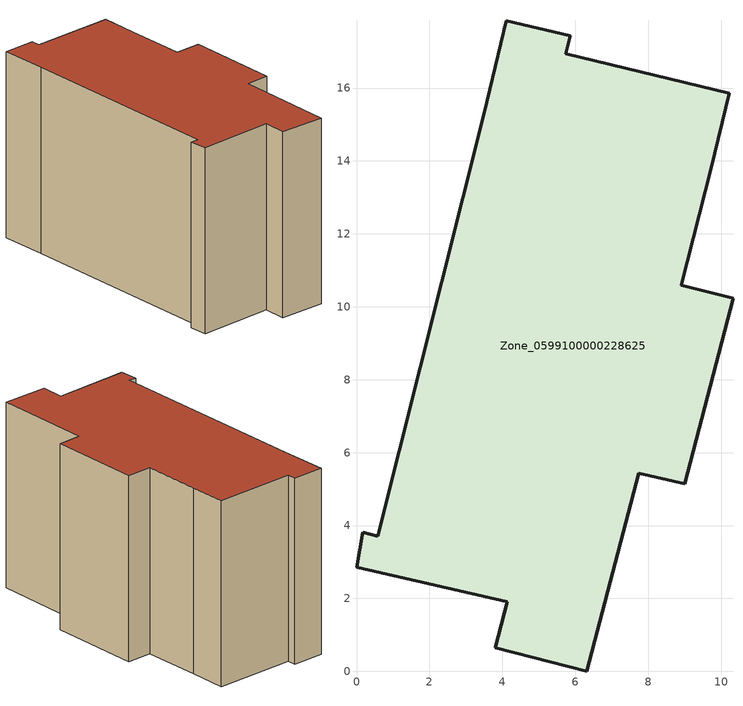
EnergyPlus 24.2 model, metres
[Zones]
Zone_0599100000228625
 floor ground (C_G): 0.17,3.82 0.58,3.71 3.51,15.32 4.11,17.85 5.86,17.43 5.75,16.94 10.22,15.86 9.73,13.82 8.91,10.59 10.33,10.24 9.01,5.14 7.74,5.43 6.31,0 3.81,0.65 4.14,1.91 0,2.85 z0
 wall outside (C_F): 10.22,15.86 5.75,16.94 5.86,17.43 4.11,17.85 3.51,15.32 0.58,3.71 0.17,3.82 0,2.85 4.14,1.91 3.81,0.65 6.31,0 7.74,5.43 9.01,5.14 10.33,10.24 8.91,10.59 9.73,13.82 10.22,15.86 z0:10.39
 roof outside (C_R): 3.51,15.32 0.58,3.71 0.17,3.82 0,2.85 4.14,1.91 3.81,0.65 6.31,0 7.74,5.43 9.01,5.14 10.33,10.24 8.91,10.59 9.73,13.82 10.22,15.86 5.75,16.94 5.86,17.43 4.11,17.85 z10.39
[BUILDING]
Pand.0599100000228625: North Axis=0; Terrain=City; Loads Convergence Tolerance Value=0.04; Temperature Convergence Tolerance Value=0.4; Solar Distribution=FullExterior; Maximum Number of Warmup Days=25; Minimum Number of Warmup Days=1
[Site:Location]
Rotterdam.The.Hague.AP_ZH_NLD Design_Conditions: Latitude=51.96; Longitude=4.45; Time Zone=1; Elevation=-4.5
[SITE:GROUNDTEMPERATURE:BUILDINGSURFACE]
18, 18, 18, 18, 18, 18, 18, 18, 18, 18, 18, 18
[MATERIAL] Thermal Absorptance=0.9; Solar Absorptance=0.7; Visible Absorptance=0.7
Name | Roughness | Thickness | Conductivity | Density | Specific Heat
G.TC.1946 | MediumSmooth | 0.15 | 1 | 540 | 1210
F.TC.1946 | Rough | 0.3 | 0.857143 | 1920 | 840
R.TC.1946 | MediumRough | 0.2 | 0.909091 | 1500 | 1000
[CONSTRUCTION]
C_G: G.TC.1946
C_F: F.TC.1946
C_R: R.TC.1946
[ZONE]
Zone_0599100000228625: Type=1; Multiplier=1; Ceiling Height=Autocalculate; Volume=Autocalculate; Floor Area=autocalculate; Part of Total Floor Area=Yes
[ZONEINFILTRATION:DESIGNFLOWRATE]
Infil_Zone_0599100000228625: Zone or ZoneList or Space or SpaceList=Zone_0599100000228625; Schedule=AlwaysOn; Design Flow Rate Calculation Method=Flow/Area; Flow Rate per Floor Area=0.003; Constant Term Coefficient=1; Temperature Term Coefficient=0; Velocity Term Coefficient=0; Velocity Squared Term Coefficient=0
[HVACTEMPLATE:ZONE:IDEALLOADSAIRSYSTEM]
Zone_0599100000228625: Maximum Heating Supply Air Temperature=50; Minimum Cooling Supply Air Temperature=13; Maximum Heating Supply Air Humidity Ratio=0.0156; Minimum Cooling Supply Air Humidity Ratio=0.0077; Heating Limit=NoLimit; Cooling Limit=NoLimit; Dehumidification Control Type=ConstantSensibleHeatRatio; Cooling Sensible Heat Ratio=0.7; Dehumidification Setpoint=60; Humidification Control Type=None; Humidification Setpoint=30; Outdoor Air Method=None; Outdoor Air Flow Rate per Person=0.00944; Outdoor Air Flow Rate per Zone Floor Area=0; Outdoor Air Flow Rate per Zone=0; Demand Controlled Ventilation Type=None; Outdoor Air Economizer Type=NoEconomizer; Heat Recovery Type=None; Sensible Heat Recovery Effectiveness=0.7; Latent Heat Recovery Effectiveness=0.65
[ZONECONTROL:THERMOSTAT]
ThermostatControl_Zone_0599100000228625: Zone or ZoneList=Zone_0599100000228625; Control Type Schedule=DualSetpointControlType; Control 1=Thermostat_Zone_0599100000228625; Temperature Difference Between Cutout And Setpoint=0
[THERMOSTATSETPOINT:DUALSETPOINT]
Thermostat_Zone_0599100000228625: Heating Setpoint Temperature Schedule=HeatingSetpoint_Zone_0599100000228625; Cooling Setpoint Temperature Schedule=CoolingSetpoint_Zone_0599100000228625
[SCHEDULE:COMPACT]
HeatingSetpoint_Zone_0599100000228625: Through: 12/31, For: AllDays, Until: 24:00, 21
CoolingSetpoint_Zone_0599100000228625: Through: 12/31, For: AllDays, Until: 24:00, 24
DualSetpointControlType: Through: 12/31, For: AllDays, Until: 24:00, 4
AlwaysOn: Through: 12/31, For: AllDays, Until: 24:00, 1
